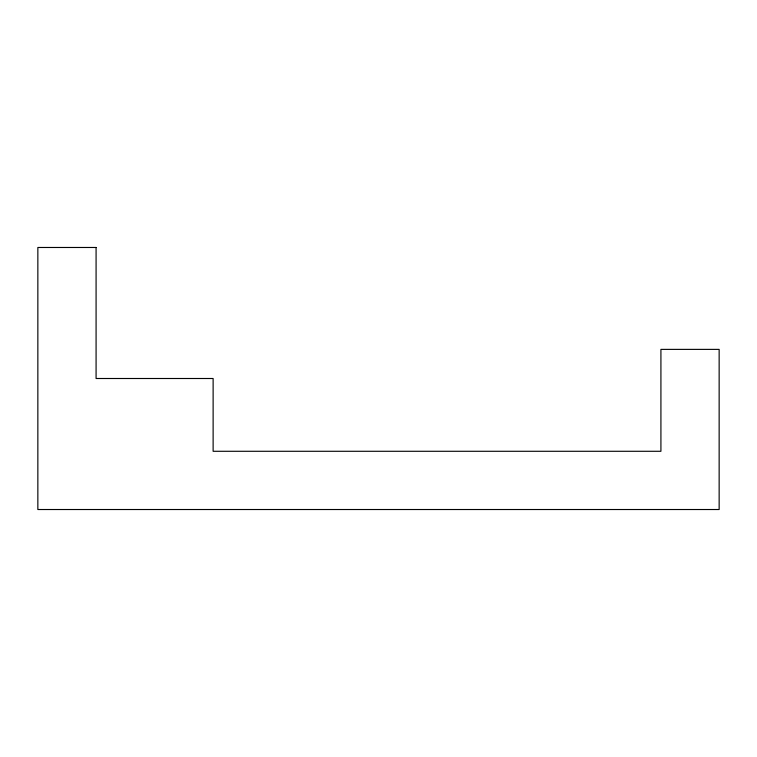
<?xml version="1.0" encoding="UTF-8"?>
<svg xmlns="http://www.w3.org/2000/svg" width="757" height="757" viewBox="0 0 757 757"><rect width="100%" height="100%" fill="white"/><g stroke="black" fill="none" stroke-linecap="round" stroke-linejoin="round"><path stroke-width="1.14" d="M96.082 247.482L37.85 247.482L37.85 509.518L719.15 509.518L719.15 349.384L660.918 349.384L660.918 451.286L213.124 451.286L213.124 378.5L96.082 378.5L96.082 247.482"/></g></svg>
